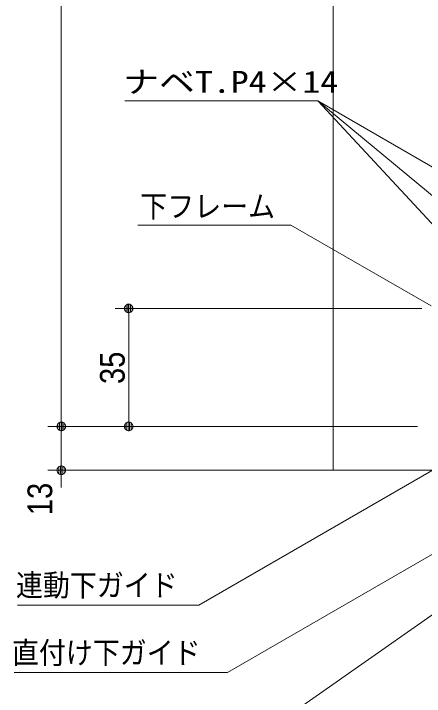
# Model space of a CAD drawing. Units: millimetres, scale not verified. Extents: x -6062 to 6062, y -3045 to 3045.
# Drawn here: x 206 to 815, y -2235 to -1223 of the extents above; entities that cross this region are included whole.
import ezdxf
from ezdxf.enums import TextEntityAlignment as Align

# ---------------------------------------------------------------- set-up
doc = ezdxf.new("R2010")
doc.units = ezdxf.units.MM
doc.header["$LTSCALE"] = 20
for name, color, linetype, lineweight in [('0-0_2寸法-1', 7, 'Continuous', 9), ('0-1_0', 7, 'Continuous', 9), ('0-2_2寸法-2', 7, 'Continuous', 9), ('0-3_2寸法-3', 7, 'Continuous', 9), ('0-4_3一般', 7, 'Continuous', 9)]:
    doc.layers.add(name, color=color, linetype=linetype, lineweight=lineweight)
doc.styles.add('ＭＳ ゴシック', font='')
doc.styles.add('ＭＳ Ｐゴシック', font='')
doc.styles.get('ＭＳ ゴシック').set_extended_font_data('MS Gothic')
doc.styles.get('ＭＳ Ｐゴシック').set_extended_font_data('MS PGothic')

# ---------------------------------------------------------------- blocks, each defined once
blk = doc.blocks.new('グループ-41')
at = {"layer": '0-4_3一般'}
blk.add_line((48343.7, -38000), (65643.7, -38000), dxfattribs=at)
blk = doc.blocks.new('グループ-97')
at = {"layer": '0-4_3一般'}
blk.add_line((49343.7, 21804.9), (49343.7, -38000), dxfattribs=at)
blk.add_blockref('グループ-41', (0, 0), dxfattribs=at)
blk = doc.blocks.new('_Dot')
at = {"layer": '0-1_0'}
for p, q in [((-10, 0), (-20, 0)), ((9.78, 2), (-9.78, 2)), ((7.99, 6), (-7.99, 6)), ((9.16, -3.98), (-9.16, -3.98)), ((6, -7.98), (-6, -7.98))]:
    blk.add_line(p, q, dxfattribs=at)
for points in [[(10, 0), (9.92, 1.25), (9.69, 2.49), (9.3, 3.68), (8.76, 4.82), (8.09, 5.88), (7.29, 6.85), (6.37, 7.71), (5.36, 8.44), (4.26, 9.05), (3.09, 9.51), (1.87, 9.82), (0.63, 9.98), (-0.63, 9.98), (-1.87, 9.82), (-3.09, 9.51), (-4.26, 9.05), (-5.36, 8.44), (-6.37, 7.71), (-7.29, 6.85), (-8.09, 5.88), (-8.76, 4.82), (-9.3, 3.68), (-9.69, 2.49), (-9.92, 1.25), (-10, 0), (0, 0)], [(-10, 0), (-9.92, -1.25), (-9.69, -2.49), (-9.3, -3.68), (-8.76, -4.82), (-8.09, -5.88), (-7.29, -6.85), (-6.37, -7.71), (-5.36, -8.44), (-4.26, -9.05), (-3.09, -9.51), (-1.87, -9.82), (-0.63, -9.98), (0.63, -9.98), (1.87, -9.82), (3.09, -9.51), (4.26, -9.05), (5.36, -8.44), (6.37, -7.71), (7.29, -6.85), (8.09, -5.88), (8.76, -4.82), (9.3, -3.68), (9.69, -2.49), (9.92, -1.25), (10, 0), (0, 0)]]:
    blk.add_lwpolyline(points, close=True, dxfattribs=at)

msp = doc.modelspace()

# ---------------------------------------------------------------- linework, layer by layer
at = {"layer": '0-0_2寸法-1'}
for p, q in [((276.18, 852.53), (276.18, -1822.29)), ((811.18, -1660), (356.18, -1660)), ((376.18, -1822.29), (376.18, -1672.71)), ((356.18, -1835), (256.18, -1835)), ((804.68, -1835), (356.18, -1835))]:
    msp.add_line(p, q, dxfattribs=at)
at = {"layer": '0-2_2寸法-2'}
for p, q in [((276.18, -1822.29), (276.18, -1809.58)), ((356.18, -1835), (256.18, -1835)), ((276.18, -1835), (276.18, -1900)), ((656.68, -1900), (256.18, -1900)), ((276.18, -1912.71), (276.18, -1925.42))]:
    msp.add_line(p, q, dxfattribs=at)
at = {"layer": '0-3_2寸法-3'}
for q in [(1016.68, -1650), (1016.68, -1740)]:
    msp.add_line((656.68, -1352.15), q, dxfattribs=at)
for points in [[(1016.68, -1560), (656.68, -1352.15), (370.38, -1352.15)], [(824.68, -1656.25), (616.68, -1536.16), (389.8, -1536.16)], [(869.68, -1875.25), (480.4, -2100), (211.08, -2100)], [(1054.68, -1892.75), (522.51, -2200), (206.5, -2200)], [(1072.18, -1942.5), (561.62, -2300), (275.32, -2300)]]:
    msp.add_lwpolyline(points, dxfattribs=at)

# ---------------------------------------------------------------- block references
at = {"layer": '0-0_2寸法-1', "xscale": 0.6356201, "yscale": 0.6356201}
for p, rotation in [((376.18, -1660), 90), ((276.18, -1835), 270), ((376.18, -1835), 270)]:
    msp.add_blockref('_Dot', p, dxfattribs=dict(at, rotation=rotation))
at = {"layer": '0-2_2寸法-2', "xscale": 0.6356201, "yscale": 0.6356201}
for p, rotation in [((276.18, -1835), 270), ((276.18, -1900), 90)]:
    msp.add_blockref('_Dot', p, dxfattribs=dict(at, rotation=rotation))
at = {"layer": '0-4_3一般', "xscale": 0.05, "yscale": 0.05}
msp.add_blockref('グループ-97', (-1787.5, 0), dxfattribs=at)

# ---------------------------------------------------------------- texts
at = {"layer": '0-0_2寸法-1', "style": 'ＭＳ Ｐゴシック', "width": 0.9}
msp.add_text('35', height=36.66, rotation=90, dxfattribs=at).set_placement((381.24, -1772.09), align=Align.BOTTOM_LEFT)
at = {"layer": '0-2_2寸法-2', "style": 'ＭＳ Ｐゴシック', "width": 0.9}
msp.add_text('13', height=36.66, rotation=90, dxfattribs=at).set_placement((273.7, -1966.66), align=Align.BOTTOM_LEFT)
at = {"layer": '0-3_2寸法-3', "style": 'ＭＳ ゴシック'}
for s, width, p in [('ナベT.P4×14', 1.2, (367.88, -1349.76)), ('下フレーム', 0.9, (393.46, -1534.54)), ('連動下ガイド', 0.9, (208.98, -2096.66)), ('直付け下ガイド', 0.9, (203.05, -2196.83))]:
    msp.add_text(s, height=32.55, dxfattribs=dict(at, width=width)).set_placement(p, align=Align.BOTTOM_LEFT)

doc.saveas('drawing.dxf')
